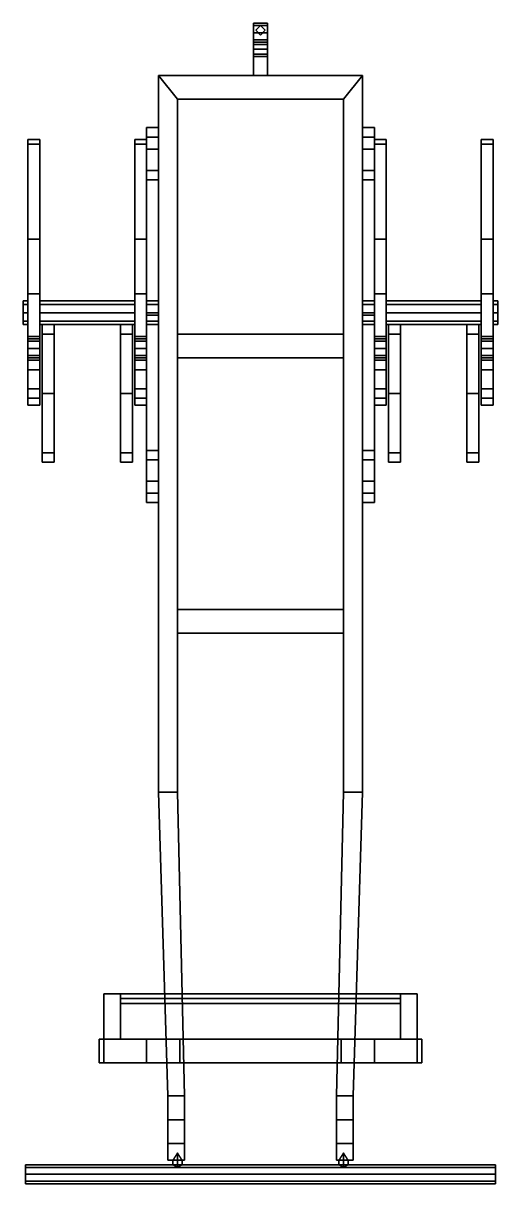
# Model space of a CAD drawing. Extents: x -1 to 1, y -2.39 to 2.5.
import ezdxf

# ---------------------------------------------------------------- set-up
doc = ezdxf.new("R2010")
doc.units = 0
doc.layers.add('FRAME_C4P', color=5, linetype='CONTINUOUS')

msp = doc.modelspace()

# ---------------------------------------------------------------- linework, layer by layer
at = {"layer": 'FRAME_C4P'}
for points in [[(-0.03, 2.49, 0.56), (-0.03, 2.41, 0.56), (-0.03, 2.42, 0.61), (-0.03, 2.5, 0.61)], [(0.03, 2.5, 0.61), (0.03, 2.49, 0.56), (-0.03, 2.49, 0.56), (-0.03, 2.5, 0.61)], [(-0.03, 2.5, 0.61), (-0.03, 2.42, 0.61), (0.03, 2.42, 0.61), (0.03, 2.5, 0.61)], [(0.03, 2.42, 0.61), (0.03, 2.41, 0.56), (0.03, 2.49, 0.56), (0.03, 2.5, 0.61)], [(0.03, 2.49, 0.68), (0.03, 2.42, 0.68), (-0.03, 2.42, 0.68), (-0.03, 2.49, 0.68)], [(-0.03, 2.42, 0.68), (-0.03, 2.43, 0.72), (-0.03, 2.46, 0.72), (-0.03, 2.49, 0.68)], [(-0.03, 2.49, 0.68), (-0.03, 2.46, 0.72), (0.03, 2.46, 0.72), (0.03, 2.49, 0.68)], [(0.03, 2.49, 0.56), (0.03, 2.41, 0.56), (-0.03, 2.41, 0.56), (-0.03, 2.49, 0.56)], [(-0.03, 2.46, 0.72), (-0.03, 2.43, 0.72), (0.03, 2.43, 0.72), (0.03, 2.46, 0.72)], [(0, 2.49, 0.61), (-0.02, 2.47, 0.61), (-0.02, 2.47, 0.68), (0, 2.49, 0.68)], [(-0.02, 2.47, 0.61), (0, 2.45, 0.61), (0, 2.45, 0.68), (-0.02, 2.47, 0.68)], [(0.02, 2.47, 0.61), (0, 2.49, 0.61), (0, 2.49, 0.68), (0.02, 2.47, 0.68)], [(0, 2.45, 0.61), (0.02, 2.47, 0.61), (0.02, 2.47, 0.68), (0, 2.45, 0.68)], [(0.03, 2.46, 0.72), (0.03, 2.43, 0.72), (0.03, 2.42, 0.68), (0.03, 2.49, 0.68)], [(-0.03, 2.43, 0.72), (-0.03, 2.39, 0.71), (0.03, 2.39, 0.71), (0.03, 2.43, 0.72)], [(-0.03, 2.42, 0.68), (-0.03, 2.39, 0.71), (-0.03, 2.43, 0.72), (-0.03, 2.42, 0.68)], [(0.03, 2.42, 0.68), (0.03, 2.42, 0.61), (-0.03, 2.42, 0.61), (-0.03, 2.42, 0.68)], [(-0.03, 2.42, 0.61), (-0.03, 2.36, 0.66), (-0.03, 2.39, 0.71), (-0.03, 2.42, 0.68)], [(-0.03, 2.41, 0.56), (-0.03, 2.37, 0.58), (-0.03, 2.36, 0.66), (-0.03, 2.42, 0.61)], [(0.03, 2.41, 0.56), (0.03, 2.37, 0.58), (-0.03, 2.37, 0.58), (-0.03, 2.41, 0.56)], [(0.03, 2.43, 0.72), (0.03, 2.39, 0.71), (0.03, 2.42, 0.68)], [(0.03, 2.39, 0.71), (0.03, 2.36, 0.66), (0.03, 2.42, 0.61), (0.03, 2.42, 0.68)], [(0.03, 2.36, 0.66), (0.03, 2.37, 0.58), (0.03, 2.41, 0.56), (0.03, 2.42, 0.61)], [(-0.03, 2.39, 0.71), (-0.03, 2.36, 0.66), (0.03, 2.36, 0.66), (0.03, 2.39, 0.71)], [(0.03, 2.37, 0.58), (0.03, 2.28, 0.58), (-0.03, 2.28, 0.58), (-0.03, 2.37, 0.58)], [(-0.03, 2.37, 0.58), (-0.03, 2.28, 0.58), (-0.03, 2.28, 0.66), (-0.03, 2.36, 0.66)], [(-0.03, 2.36, 0.66), (-0.03, 2.28, 0.66), (0.03, 2.28, 0.66), (0.03, 2.36, 0.66)], [(0.03, 2.28, 0.66), (0.03, 2.28, 0.58), (0.03, 2.37, 0.58), (0.03, 2.36, 0.66)], [(-0.43, 2.28, 0.69), (-0.35, 2.18, 0.69), (0.35, 2.18, 0.69), (0.43, 2.28, 0.69)], [(0.43, 2.28, 0.55), (0.35, 2.18, 0.55), (-0.35, 2.18, 0.55), (-0.43, 2.28, 0.55)], [(0.43, 2.28, 0.69), (0.43, 2.28, 0.55), (-0.43, 2.28, 0.55), (-0.43, 2.28, 0.69)], [(-0.43, 2.28, 0.69), (-0.43, 2.28, 0.55), (-0.43, -0.74, 0.55), (-0.43, -0.74, 0.69)], [(-0.43, -0.74, 0.69), (-0.35, -0.74, 0.69), (-0.35, 2.18, 0.69), (-0.43, 2.28, 0.69)], [(-0.43, 2.28, 0.55), (-0.35, 2.18, 0.55), (-0.35, -0.74, 0.55), (-0.43, -0.74, 0.55)], [(0.35, 2.18, 0.55), (0.43, 2.28, 0.55), (0.43, -0.74, 0.55), (0.35, -0.74, 0.55)], [(0.35, -0.74, 0.69), (0.43, -0.74, 0.69), (0.43, 2.28, 0.69), (0.35, 2.18, 0.69)], [(0.43, -0.74, 0.69), (0.43, -0.74, 0.55), (0.43, 2.28, 0.55), (0.43, 2.28, 0.69)], [(-0.35, 2.18, 0.69), (-0.35, 2.18, 0.55), (0.35, 2.18, 0.55), (0.35, 2.18, 0.69)], [(-0.35, -0.74, 0.69), (-0.35, -0.74, 0.55), (-0.35, 2.18, 0.55), (-0.35, 2.18, 0.69)], [(0.35, 2.18, 0.69), (0.35, 2.18, 0.55), (0.35, -0.74, 0.55), (0.35, -0.74, 0.69)], [(-0.43, 2.02, 0.64), (-0.43, 2.06, 0.57), (-0.48, 2.06, 0.57), (-0.48, 2.02, 0.64)], [(-0.43, 2.06, 0.57), (-0.43, 2.06, 0.52), (-0.48, 2.06, 0.52), (-0.48, 2.06, 0.57)], [(-0.43, 2.06, 0.52), (-0.43, 1.97, 0.49), (-0.48, 1.97, 0.49), (-0.48, 2.06, 0.52)], [(-0.48, 2.02, 0.64), (-0.48, 2.06, 0.57), (-0.48, 1.84, 0.57), (-0.48, 1.88, 0.64)], [(-0.48, 2.06, 0.57), (-0.48, 2.06, 0.52), (-0.48, 1.84, 0.52), (-0.48, 1.84, 0.57)], [(-0.48, 2.06, 0.52), (-0.48, 2.06, 0.52), (-0.48, 1.97, 0.49), (-0.48, 1.84, 0.52)], [(-0.43, 1.84, 0.55), (-0.43, 1.84, 0.52), (-0.43, 2.06, 0.52), (-0.43, 2.06, 0.55)], [(-0.43, 1.84, 0.52), (-0.43, 1.97, 0.49), (-0.43, 2.06, 0.52)], [(0.48, 2.02, 0.64), (0.48, 2.06, 0.57), (0.43, 2.06, 0.57), (0.43, 2.02, 0.64)], [(0.48, 2.06, 0.57), (0.48, 2.06, 0.52), (0.43, 2.06, 0.52), (0.43, 2.06, 0.57)], [(0.43, 2.06, 0.55), (0.43, 2.06, 0.52), (0.43, 1.84, 0.52), (0.43, 1.84, 0.55)], [(0.48, 2.06, 0.52), (0.48, 1.97, 0.49), (0.43, 1.97, 0.49), (0.43, 2.06, 0.52)], [(0.43, 2.06, 0.52), (0.43, 1.97, 0.49), (0.43, 1.84, 0.52)], [(0.48, 1.88, 0.64), (0.48, 1.84, 0.57), (0.48, 2.06, 0.57), (0.48, 2.02, 0.64)], [(0.48, 1.84, 0.57), (0.48, 1.84, 0.52), (0.48, 2.06, 0.52), (0.48, 2.06, 0.57)], [(0.48, 1.84, 0.52), (0.48, 1.84, 0.52), (0.48, 1.97, 0.49), (0.48, 2.06, 0.52)], [(-0.98, 2.01, 0.33), (-0.98, 2.01, 0.25), (-0.98, 1.99, 0.22), (-0.98, 1.99, 0.36)], [(-0.98, 2.01, 0.33), (-0.98, 1.99, 0.36), (-0.93, 1.99, 0.36), (-0.93, 2.01, 0.33)], [(-0.98, 2.01, 0.25), (-0.98, 2.01, 0.33), (-0.93, 2.01, 0.33), (-0.93, 2.01, 0.25)], [(-0.98, 1.99, 0.22), (-0.98, 2.01, 0.25), (-0.93, 2.01, 0.25), (-0.93, 1.99, 0.22)], [(-0.93, 1.99, 0.36), (-0.93, 1.99, 0.22), (-0.93, 2.01, 0.25), (-0.93, 2.01, 0.33)], [(-0.53, 1.99, 0.22), (-0.53, 2.01, 0.25), (-0.48, 2.01, 0.25), (-0.48, 1.99, 0.22)], [(-0.53, 2.01, 0.25), (-0.53, 2.01, 0.33), (-0.48, 2.01, 0.33), (-0.48, 2.01, 0.25)], [(-0.53, 2.01, 0.33), (-0.53, 1.99, 0.36), (-0.48, 1.99, 0.36), (-0.48, 2.01, 0.33)], [(-0.53, 2.01, 0.33), (-0.53, 2.01, 0.25), (-0.53, 1.99, 0.22), (-0.53, 1.99, 0.36)], [(-0.43, 1.88, 0.64), (-0.43, 2.02, 0.64), (-0.48, 2.02, 0.64), (-0.48, 1.88, 0.64)], [(-0.48, 1.99, 0.36), (-0.48, 1.99, 0.22), (-0.48, 2.01, 0.25), (-0.48, 2.01, 0.33)], [(0.48, 1.88, 0.64), (0.48, 2.02, 0.64), (0.43, 2.02, 0.64), (0.43, 1.88, 0.64)], [(0.48, 1.99, 0.22), (0.48, 2.01, 0.25), (0.53, 2.01, 0.25), (0.53, 1.99, 0.22)], [(0.48, 2.01, 0.25), (0.48, 2.01, 0.33), (0.53, 2.01, 0.33), (0.53, 2.01, 0.25)], [(0.48, 2.01, 0.33), (0.48, 1.99, 0.36), (0.53, 1.99, 0.36), (0.53, 2.01, 0.33)], [(0.48, 2.01, 0.33), (0.48, 2.01, 0.25), (0.48, 1.99, 0.22), (0.48, 1.99, 0.36)], [(0.53, 1.99, 0.36), (0.53, 1.99, 0.22), (0.53, 2.01, 0.25), (0.53, 2.01, 0.33)], [(0.93, 1.99, 0.22), (0.93, 2.01, 0.25), (0.98, 2.01, 0.25), (0.98, 1.99, 0.22)], [(0.93, 2.01, 0.25), (0.93, 2.01, 0.33), (0.98, 2.01, 0.33), (0.98, 2.01, 0.25)], [(0.93, 2.01, 0.33), (0.93, 1.99, 0.36), (0.98, 1.99, 0.36), (0.98, 2.01, 0.33)], [(0.93, 2.01, 0.33), (0.93, 2.01, 0.25), (0.93, 1.99, 0.22), (0.93, 1.99, 0.36)], [(0.98, 1.99, 0.36), (0.98, 1.99, 0.22), (0.98, 2.01, 0.25), (0.98, 2.01, 0.33)], [(-0.98, 1.99, 0.36), (-0.98, 1.99, 0.22), (-0.98, 1.59, 0.22), (-0.98, 1.59, 0.36)], [(-0.98, 1.99, 0.36), (-0.98, 1.59, 0.36), (-0.93, 1.59, 0.36), (-0.93, 1.99, 0.36)], [(-0.98, 1.59, 0.22), (-0.98, 1.99, 0.22), (-0.93, 1.99, 0.22), (-0.93, 1.59, 0.22)], [(-0.93, 1.59, 0.36), (-0.93, 1.59, 0.22), (-0.93, 1.99, 0.22), (-0.93, 1.99, 0.36)], [(-0.53, 1.59, 0.22), (-0.53, 1.99, 0.22), (-0.48, 1.99, 0.22), (-0.48, 1.59, 0.22)], [(-0.53, 1.99, 0.36), (-0.53, 1.59, 0.36), (-0.48, 1.59, 0.36), (-0.48, 1.99, 0.36)], [(-0.53, 1.99, 0.36), (-0.53, 1.99, 0.22), (-0.53, 1.59, 0.22), (-0.53, 1.59, 0.36)], [(-0.48, 1.59, 0.36), (-0.48, 1.59, 0.22), (-0.48, 1.99, 0.22), (-0.48, 1.99, 0.36)], [(-0.43, 1.97, 0.49), (-0.43, 1.27, 0.4), (-0.48, 1.27, 0.4), (-0.48, 1.97, 0.49)], [(-0.48, 1.97, 0.49), (-0.48, 1.27, 0.4), (-0.48, 1.27, 0.49), (-0.48, 1.84, 0.52)], [(-0.43, 1.84, 0.52), (-0.43, 1.27, 0.49), (-0.43, 1.27, 0.4), (-0.43, 1.97, 0.49)], [(0.48, 1.97, 0.49), (0.48, 1.27, 0.4), (0.43, 1.27, 0.4), (0.43, 1.97, 0.49)], [(0.43, 1.97, 0.49), (0.43, 1.27, 0.4), (0.43, 1.27, 0.49), (0.43, 1.84, 0.52)], [(0.48, 1.59, 0.22), (0.48, 1.99, 0.22), (0.53, 1.99, 0.22), (0.53, 1.59, 0.22)], [(0.48, 1.99, 0.36), (0.48, 1.59, 0.36), (0.53, 1.59, 0.36), (0.53, 1.99, 0.36)], [(0.48, 1.99, 0.36), (0.48, 1.99, 0.22), (0.48, 1.59, 0.22), (0.48, 1.59, 0.36)], [(0.48, 1.84, 0.52), (0.48, 1.27, 0.49), (0.48, 1.27, 0.4), (0.48, 1.97, 0.49)], [(0.53, 1.59, 0.36), (0.53, 1.59, 0.22), (0.53, 1.99, 0.22), (0.53, 1.99, 0.36)], [(0.93, 1.59, 0.22), (0.93, 1.99, 0.22), (0.98, 1.99, 0.22), (0.98, 1.59, 0.22)], [(0.93, 1.99, 0.36), (0.93, 1.59, 0.36), (0.98, 1.59, 0.36), (0.98, 1.99, 0.36)], [(0.93, 1.99, 0.36), (0.93, 1.99, 0.22), (0.93, 1.59, 0.22), (0.93, 1.59, 0.36)], [(0.98, 1.59, 0.36), (0.98, 1.59, 0.22), (0.98, 1.99, 0.22), (0.98, 1.99, 0.36)], [(-0.43, 1.84, 0.57), (-0.43, 1.88, 0.64), (-0.48, 1.88, 0.64), (-0.48, 1.84, 0.57)], [(0.48, 1.84, 0.57), (0.48, 1.88, 0.64), (0.43, 1.88, 0.64), (0.43, 1.84, 0.57)], [(-0.43, 1.27, 0.49), (-0.43, 1.84, 0.52), (-0.48, 1.84, 0.52), (-0.48, 1.27, 0.49)], [(-0.43, 1.84, 0.52), (-0.43, 1.84, 0.57), (-0.48, 1.84, 0.57), (-0.48, 1.84, 0.52)], [(0.48, 1.27, 0.49), (0.48, 1.84, 0.52), (0.43, 1.84, 0.52), (0.43, 1.27, 0.49)], [(0.48, 1.84, 0.52), (0.48, 1.84, 0.57), (0.43, 1.84, 0.57), (0.43, 1.84, 0.52)], [(-0.98, 1.59, 0.36), (-0.98, 1.59, 0.22), (-0.98, 1.17, 0.34), (-0.98, 1.36, 0.48)], [(-0.98, 1.59, 0.36), (-0.98, 1.36, 0.48), (-0.93, 1.36, 0.48), (-0.93, 1.59, 0.36)], [(-0.98, 1.17, 0.34), (-0.98, 1.59, 0.22), (-0.93, 1.59, 0.22), (-0.93, 1.17, 0.34)], [(-0.93, 1.36, 0.48), (-0.93, 1.17, 0.34), (-0.93, 1.59, 0.22), (-0.93, 1.59, 0.36)], [(-0.53, 1.59, 0.36), (-0.53, 1.36, 0.48), (-0.48, 1.36, 0.48), (-0.48, 1.59, 0.36)], [(-0.53, 1.59, 0.36), (-0.53, 1.59, 0.22), (-0.53, 1.17, 0.34), (-0.53, 1.36, 0.48)], [(-0.53, 1.17, 0.34), (-0.53, 1.59, 0.22), (-0.48, 1.59, 0.22), (-0.48, 1.17, 0.34)], [(-0.48, 1.36, 0.48), (-0.48, 1.17, 0.34), (-0.48, 1.59, 0.22), (-0.48, 1.59, 0.36)], [(0.48, 1.59, 0.36), (0.48, 1.36, 0.48), (0.53, 1.36, 0.48), (0.53, 1.59, 0.36)], [(0.48, 1.59, 0.36), (0.48, 1.59, 0.22), (0.48, 1.17, 0.34), (0.48, 1.36, 0.48)], [(0.48, 1.17, 0.34), (0.48, 1.59, 0.22), (0.53, 1.59, 0.22), (0.53, 1.17, 0.34)], [(0.53, 1.36, 0.48), (0.53, 1.17, 0.34), (0.53, 1.59, 0.22), (0.53, 1.59, 0.36)], [(0.93, 1.59, 0.36), (0.93, 1.36, 0.48), (0.98, 1.36, 0.48), (0.98, 1.59, 0.36)], [(0.93, 1.59, 0.36), (0.93, 1.59, 0.22), (0.93, 1.17, 0.34), (0.93, 1.36, 0.48)], [(0.93, 1.17, 0.34), (0.93, 1.59, 0.22), (0.98, 1.59, 0.22), (0.98, 1.17, 0.34)], [(0.98, 1.36, 0.48), (0.98, 1.17, 0.34), (0.98, 1.59, 0.22), (0.98, 1.59, 0.36)], [(-0.98, 1.3154, 0.4254), (-0.98, 1.33, 0.39), (-1, 1.33, 0.39), (-1, 1.3154, 0.4254)], [(-0.98, 1.33, 0.39), (-0.98, 1.3154, 0.3546), (-1, 1.3154, 0.3546), (-1, 1.33, 0.39)], [(-1, 1.3154, 0.3546), (-1, 1.28, 0.44), (-1, 1.3154, 0.4254), (-1, 1.33, 0.39)], [(-0.98, 1.36, 0.48), (-0.98, 1.17, 0.34), (-0.98, 1.13, 0.34), (-0.98, 1.04, 0.48)], [(-0.98, 1.36, 0.48), (-0.98, 1.18, 0.48), (-0.93, 1.18, 0.48), (-0.93, 1.36, 0.48)], [(-0.93, 1.04, 0.48), (-0.93, 1.13, 0.34), (-0.93, 1.17, 0.34), (-0.93, 1.36, 0.48)], [(-0.53, 1.3154, 0.4254), (-0.53, 1.33, 0.39), (-0.93, 1.33, 0.39), (-0.93, 1.3154, 0.4254)], [(-0.53, 1.33, 0.39), (-0.53, 1.3154, 0.3546), (-0.93, 1.3154, 0.3546), (-0.93, 1.33, 0.39)], [(-0.53, 1.36, 0.48), (-0.53, 1.17, 0.34), (-0.53, 1.13, 0.34), (-0.53, 1.04, 0.48)], [(-0.53, 1.36, 0.48), (-0.53, 1.18, 0.48), (-0.48, 1.18, 0.48), (-0.48, 1.36, 0.48)], [(-0.48, 1.04, 0.48), (-0.48, 1.13, 0.34), (-0.48, 1.17, 0.34), (-0.48, 1.36, 0.48)], [(-0.43, 1.3154, 0.4254), (-0.43, 1.33, 0.39), (-0.48, 1.33, 0.39), (-0.48, 1.3154, 0.4254)], [(-0.43, 1.33, 0.39), (-0.43, 1.3154, 0.3546), (-0.48, 1.3154, 0.3546), (-0.48, 1.33, 0.39)], [(0.48, 1.3154, 0.4254), (0.48, 1.33, 0.39), (0.43, 1.33, 0.39), (0.43, 1.3154, 0.4254)], [(0.48, 1.33, 0.39), (0.48, 1.3154, 0.3546), (0.43, 1.3154, 0.3546), (0.43, 1.33, 0.39)], [(0.48, 1.36, 0.48), (0.48, 1.17, 0.34), (0.48, 1.13, 0.34), (0.48, 1.04, 0.48)], [(0.48, 1.36, 0.48), (0.48, 1.18, 0.48), (0.53, 1.18, 0.48), (0.53, 1.36, 0.48)], [(0.53, 1.04, 0.48), (0.53, 1.13, 0.34), (0.53, 1.17, 0.34), (0.53, 1.36, 0.48)], [(0.93, 1.3154, 0.4254), (0.93, 1.33, 0.39), (0.53, 1.33, 0.39), (0.53, 1.3154, 0.4254)], [(0.93, 1.33, 0.39), (0.93, 1.3154, 0.3546), (0.53, 1.3154, 0.3546), (0.53, 1.33, 0.39)], [(0.93, 1.36, 0.48), (0.93, 1.17, 0.34), (0.93, 1.13, 0.34), (0.93, 1.04, 0.48)], [(0.93, 1.36, 0.48), (0.93, 1.18, 0.48), (0.98, 1.18, 0.48), (0.98, 1.36, 0.48)], [(0.98, 1.04, 0.48), (0.98, 1.13, 0.34), (0.98, 1.17, 0.34), (0.98, 1.36, 0.48)], [(1, 1.3154, 0.4254), (1, 1.33, 0.39), (0.98, 1.33, 0.39), (0.98, 1.3154, 0.4254)], [(1, 1.33, 0.39), (1, 1.3154, 0.3546), (0.98, 1.3154, 0.3546), (0.98, 1.33, 0.39)], [(1, 1.3154, 0.3546), (1, 1.33, 0.39), (1, 1.3154, 0.4254), (1, 1.28, 0.34)], [(-0.98, 1.28, 0.44), (-0.98, 1.3154, 0.4254), (-1, 1.3154, 0.4254), (-1, 1.28, 0.44)], [(-0.98, 1.3154, 0.3546), (-0.98, 1.28, 0.34), (-1, 1.28, 0.34), (-1, 1.3154, 0.3546)], [(-1, 1.28, 0.34), (-1, 1.2446, 0.4254), (-1, 1.28, 0.44), (-1, 1.3154, 0.3546)], [(-0.98, 1.2446, 0.4254), (-0.98, 1.28, 0.44), (-1, 1.28, 0.44), (-1, 1.2446, 0.4254)], [(-0.98, 1.28, 0.34), (-0.98, 1.2446, 0.3546), (-1, 1.2446, 0.3546), (-1, 1.28, 0.34)], [(-1, 1.2446, 0.3546), (-1, 1.23, 0.39), (-1, 1.2446, 0.4254), (-1, 1.28, 0.34)], [(-0.53, 1.3154, 0.3546), (-0.53, 1.28, 0.34), (-0.93, 1.28, 0.34), (-0.93, 1.3154, 0.3546)], [(-0.53, 1.28, 0.44), (-0.53, 1.3154, 0.4254), (-0.93, 1.3154, 0.4254), (-0.93, 1.28, 0.44)], [(-0.53, 1.28, 0.34), (-0.53, 1.2446, 0.3546), (-0.93, 1.2446, 0.3546), (-0.93, 1.28, 0.34)], [(-0.53, 1.2446, 0.4254), (-0.53, 1.28, 0.44), (-0.93, 1.28, 0.44), (-0.93, 1.2446, 0.4254)], [(-0.43, 1.3154, 0.3546), (-0.43, 1.28, 0.34), (-0.48, 1.28, 0.34), (-0.48, 1.3154, 0.3546)], [(-0.43, 1.28, 0.44), (-0.43, 1.3154, 0.4254), (-0.48, 1.3154, 0.4254), (-0.48, 1.28, 0.44)], [(-0.43, 1.28, 0.34), (-0.43, 1.2446, 0.3546), (-0.48, 1.2446, 0.3546), (-0.48, 1.28, 0.34)], [(-0.43, 1.2446, 0.4254), (-0.43, 1.28, 0.44), (-0.48, 1.28, 0.44), (-0.48, 1.2446, 0.4254)], [(0.48, 1.3154, 0.3546), (0.48, 1.28, 0.34), (0.43, 1.28, 0.34), (0.43, 1.3154, 0.3546)], [(0.48, 1.28, 0.44), (0.48, 1.3154, 0.4254), (0.43, 1.3154, 0.4254), (0.43, 1.28, 0.44)], [(0.48, 1.28, 0.34), (0.48, 1.2446, 0.3546), (0.43, 1.2446, 0.3546), (0.43, 1.28, 0.34)], [(0.48, 1.2446, 0.4254), (0.48, 1.28, 0.44), (0.43, 1.28, 0.44), (0.43, 1.2446, 0.4254)], [(0.93, 1.3154, 0.3546), (0.93, 1.28, 0.34), (0.53, 1.28, 0.34), (0.53, 1.3154, 0.3546)], [(0.93, 1.28, 0.44), (0.93, 1.3154, 0.4254), (0.53, 1.3154, 0.4254), (0.53, 1.28, 0.44)], [(0.93, 1.28, 0.34), (0.93, 1.2446, 0.3546), (0.53, 1.2446, 0.3546), (0.53, 1.28, 0.34)], [(0.93, 1.2446, 0.4254), (0.93, 1.28, 0.44), (0.53, 1.28, 0.44), (0.53, 1.2446, 0.4254)], [(1, 1.3154, 0.3546), (1, 1.28, 0.34), (0.98, 1.28, 0.34), (0.98, 1.3154, 0.3546)], [(1, 1.28, 0.44), (1, 1.3154, 0.4254), (0.98, 1.3154, 0.4254), (0.98, 1.28, 0.44)], [(1, 1.28, 0.34), (1, 1.2446, 0.3546), (0.98, 1.2446, 0.3546), (0.98, 1.28, 0.34)], [(1, 1.2446, 0.4254), (1, 1.28, 0.44), (0.98, 1.28, 0.44), (0.98, 1.2446, 0.4254)], [(1, 1.28, 0.34), (1, 1.3154, 0.4254), (1, 1.28, 0.44), (1, 1.2446, 0.3546)], [(1, 1.2446, 0.3546), (1, 1.28, 0.44), (1, 1.2446, 0.4254), (1, 1.23, 0.39)], [(-0.98, 1.23, 0.39), (-0.98, 1.2446, 0.4254), (-1, 1.2446, 0.4254), (-1, 1.23, 0.39)], [(-0.98, 1.2446, 0.3546), (-0.98, 1.23, 0.39), (-1, 1.23, 0.39), (-1, 1.2446, 0.3546)], [(-0.53, 1.23, 0.39), (-0.53, 1.2446, 0.4254), (-0.93, 1.2446, 0.4254), (-0.93, 1.23, 0.39)], [(-0.53, 1.2446, 0.3546), (-0.53, 1.23, 0.39), (-0.93, 1.23, 0.39), (-0.93, 1.2446, 0.3546)], [(-0.92, 1.19, 0.16), (-0.92, 1.19, 0.28), (-0.92, 1.23, 0.24), (-0.92, 1.23, 0.19)], [(-0.87, 1.23, 0.19), (-0.87, 1.19, 0.16), (-0.92, 1.19, 0.16), (-0.92, 1.23, 0.19)], [(-0.87, 1.19, 0.28), (-0.87, 1.23, 0.24), (-0.92, 1.23, 0.24), (-0.92, 1.19, 0.28)], [(-0.87, 1.23, 0.24), (-0.87, 1.23, 0.19), (-0.92, 1.23, 0.19), (-0.92, 1.23, 0.24)], [(-0.87, 1.19, 0.28), (-0.87, 1.19, 0.16), (-0.87, 1.23, 0.19), (-0.87, 1.23, 0.24)], [(-0.54, 1.23, 0.24), (-0.54, 1.23, 0.19), (-0.59, 1.23, 0.19), (-0.59, 1.23, 0.24)], [(-0.54, 1.19, 0.28), (-0.54, 1.23, 0.24), (-0.59, 1.23, 0.24), (-0.59, 1.19, 0.28)], [(-0.54, 1.23, 0.19), (-0.54, 1.19, 0.16), (-0.59, 1.19, 0.16), (-0.59, 1.23, 0.19)], [(-0.59, 1.19, 0.16), (-0.59, 1.19, 0.28), (-0.59, 1.23, 0.24), (-0.59, 1.23, 0.19)], [(-0.54, 1.19, 0.28), (-0.54, 1.19, 0.16), (-0.54, 1.23, 0.19), (-0.54, 1.23, 0.24)], [(-0.48, 0.7, 0.52), (-0.48, 1.27, 0.49), (-0.48, 1.27, 0.4), (-0.48, 0.57, 0.49)], [(-0.48, 0.57, 0.49), (-0.48, 1.27, 0.4), (-0.43, 1.27, 0.4), (-0.43, 0.57, 0.49)], [(-0.48, 1.27, 0.49), (-0.48, 0.7, 0.52), (-0.43, 0.7, 0.52), (-0.43, 1.27, 0.49)], [(-0.43, 1.23, 0.39), (-0.43, 1.2446, 0.4254), (-0.48, 1.2446, 0.4254), (-0.48, 1.23, 0.39)], [(-0.43, 1.2446, 0.3546), (-0.43, 1.23, 0.39), (-0.48, 1.23, 0.39), (-0.48, 1.2446, 0.3546)], [(-0.43, 0.57, 0.49), (-0.43, 1.27, 0.4), (-0.43, 1.27, 0.49), (-0.43, 0.7, 0.52)], [(0.43, 0.7, 0.52), (0.43, 1.27, 0.49), (0.43, 1.27, 0.4), (0.43, 0.57, 0.49)], [(0.43, 0.57, 0.49), (0.43, 1.27, 0.4), (0.48, 1.27, 0.4), (0.48, 0.57, 0.49)], [(0.43, 1.27, 0.49), (0.43, 0.7, 0.52), (0.48, 0.7, 0.52), (0.48, 1.27, 0.49)], [(0.48, 1.23, 0.39), (0.48, 1.2446, 0.4254), (0.43, 1.2446, 0.4254), (0.43, 1.23, 0.39)], [(0.48, 1.2446, 0.3546), (0.48, 1.23, 0.39), (0.43, 1.23, 0.39), (0.43, 1.2446, 0.3546)], [(0.48, 0.57, 0.49), (0.48, 1.27, 0.4), (0.48, 1.27, 0.49), (0.48, 0.7, 0.52)], [(0.93, 1.23, 0.39), (0.93, 1.2446, 0.4254), (0.53, 1.2446, 0.4254), (0.53, 1.23, 0.39)], [(0.93, 1.2446, 0.3546), (0.93, 1.23, 0.39), (0.53, 1.23, 0.39), (0.53, 1.2446, 0.3546)], [(0.59, 1.23, 0.24), (0.59, 1.23, 0.19), (0.54, 1.23, 0.19), (0.54, 1.23, 0.24)], [(0.59, 1.19, 0.28), (0.59, 1.23, 0.24), (0.54, 1.23, 0.24), (0.54, 1.19, 0.28)], [(0.59, 1.23, 0.19), (0.59, 1.19, 0.16), (0.54, 1.19, 0.16), (0.54, 1.23, 0.19)], [(0.54, 1.19, 0.16), (0.54, 1.19, 0.28), (0.54, 1.23, 0.24), (0.54, 1.23, 0.19)], [(0.59, 1.19, 0.28), (0.59, 1.19, 0.16), (0.59, 1.23, 0.19), (0.59, 1.23, 0.24)], [(0.87, 1.19, 0.16), (0.87, 1.19, 0.28), (0.87, 1.23, 0.24), (0.87, 1.23, 0.19)], [(0.92, 1.23, 0.19), (0.92, 1.19, 0.16), (0.87, 1.19, 0.16), (0.87, 1.23, 0.19)], [(0.92, 1.19, 0.28), (0.92, 1.23, 0.24), (0.87, 1.23, 0.24), (0.87, 1.19, 0.28)], [(0.92, 1.23, 0.24), (0.92, 1.23, 0.19), (0.87, 1.23, 0.19), (0.87, 1.23, 0.24)], [(0.92, 1.19, 0.28), (0.92, 1.19, 0.16), (0.92, 1.23, 0.19), (0.92, 1.23, 0.24)], [(1, 1.23, 0.39), (1, 1.2446, 0.4254), (0.98, 1.2446, 0.4254), (0.98, 1.23, 0.39)], [(1, 1.2446, 0.3546), (1, 1.23, 0.39), (0.98, 1.23, 0.39), (0.98, 1.2446, 0.3546)], [(-0.98, 1.17, 0.62), (-0.98, 1.18, 0.48), (-0.98, 1.08, 0.48), (-0.98, 1.09, 0.62)], [(-0.98, 1.18, 0.48), (-0.98, 1.17, 0.62), (-0.93, 1.17, 0.62), (-0.93, 1.18, 0.48)], [(-0.93, 1.09, 0.62), (-0.93, 1.08, 0.48), (-0.93, 1.18, 0.48), (-0.93, 1.17, 0.62)], [(-0.92, 1.19, 0.16), (-0.92, 0.94, 0.32), (-0.92, 1.19, 0.28), (-0.92, 1.19, 0.16)], [(-0.92, 0.69, 0.16), (-0.92, 0.94, 0.32), (-0.92, 1.19, 0.16), (-0.92, 0.69, 0.16)], [(-0.92, 0.69, 0.16), (-0.92, 1.19, 0.16), (-0.87, 1.19, 0.16), (-0.87, 0.69, 0.16)], [(-0.87, 0.94, 0.32), (-0.87, 1.19, 0.28), (-0.92, 1.19, 0.28), (-0.92, 0.94, 0.32)], [(-0.87, 1.19, 0.16), (-0.87, 0.94, 0.32), (-0.87, 0.69, 0.16), (-0.87, 1.19, 0.16)], [(-0.87, 1.19, 0.16), (-0.87, 1.19, 0.28), (-0.87, 0.94, 0.32), (-0.87, 1.19, 0.16)], [(-0.59, 0.69, 0.16), (-0.59, 1.19, 0.16), (-0.54, 1.19, 0.16), (-0.54, 0.69, 0.16)], [(-0.54, 0.94, 0.32), (-0.54, 1.19, 0.28), (-0.59, 1.19, 0.28), (-0.59, 0.94, 0.32)], [(-0.59, 0.69, 0.16), (-0.59, 0.94, 0.32), (-0.59, 1.19, 0.16), (-0.59, 0.69, 0.16)], [(-0.59, 1.19, 0.16), (-0.59, 0.94, 0.32), (-0.59, 1.19, 0.28), (-0.59, 1.19, 0.16)], [(-0.54, 1.19, 0.16), (-0.54, 0.94, 0.32), (-0.54, 0.69, 0.16), (-0.54, 1.19, 0.16)], [(-0.54, 1.19, 0.16), (-0.54, 1.19, 0.28), (-0.54, 0.94, 0.32), (-0.54, 1.19, 0.16)], [(-0.53, 1.18, 0.48), (-0.53, 1.17, 0.62), (-0.48, 1.17, 0.62), (-0.48, 1.18, 0.48)], [(-0.53, 1.17, 0.62), (-0.53, 1.18, 0.48), (-0.53, 1.08, 0.48), (-0.53, 1.09, 0.62)], [(-0.48, 1.09, 0.62), (-0.48, 1.08, 0.48), (-0.48, 1.18, 0.48), (-0.48, 1.17, 0.62)], [(-0.35, 1.19, 0.69), (-0.35, 1.09, 0.69), (0.35, 1.09, 0.69), (0.35, 1.19, 0.69)], [(0.35, 1.19, 0.65), (0.35, 1.09, 0.65), (-0.35, 1.09, 0.65), (-0.35, 1.19, 0.65)], [(0.35, 1.19, 0.69), (0.35, 1.19, 0.65), (-0.35, 1.19, 0.65), (-0.35, 1.19, 0.69)], [(0.48, 1.18, 0.48), (0.48, 1.17, 0.62), (0.53, 1.17, 0.62), (0.53, 1.18, 0.48)], [(0.48, 1.17, 0.62), (0.48, 1.18, 0.48), (0.48, 1.08, 0.48), (0.48, 1.09, 0.62)], [(0.53, 1.09, 0.62), (0.53, 1.08, 0.48), (0.53, 1.18, 0.48), (0.53, 1.17, 0.62)], [(0.54, 0.69, 0.16), (0.54, 1.19, 0.16), (0.59, 1.19, 0.16), (0.59, 0.69, 0.16)], [(0.59, 0.94, 0.32), (0.59, 1.19, 0.28), (0.54, 1.19, 0.28), (0.54, 0.94, 0.32)], [(0.54, 0.69, 0.16), (0.54, 0.94, 0.32), (0.54, 1.19, 0.16), (0.54, 0.69, 0.16)], [(0.54, 1.19, 0.16), (0.54, 0.94, 0.32), (0.54, 1.19, 0.28), (0.54, 1.19, 0.16)], [(0.59, 1.19, 0.16), (0.59, 0.94, 0.32), (0.59, 0.69, 0.16), (0.59, 1.19, 0.16)], [(0.59, 1.19, 0.16), (0.59, 1.19, 0.28), (0.59, 0.94, 0.32), (0.59, 1.19, 0.16)], [(0.87, 1.19, 0.16), (0.87, 0.94, 0.32), (0.87, 1.19, 0.28), (0.87, 1.19, 0.16)], [(0.87, 0.69, 0.16), (0.87, 0.94, 0.32), (0.87, 1.19, 0.16), (0.87, 0.69, 0.16)], [(0.92, 0.94, 0.32), (0.92, 1.19, 0.28), (0.87, 1.19, 0.28), (0.87, 0.94, 0.32)], [(0.87, 0.69, 0.16), (0.87, 1.19, 0.16), (0.92, 1.19, 0.16), (0.92, 0.69, 0.16)], [(0.92, 1.19, 0.16), (0.92, 1.19, 0.28), (0.92, 0.94, 0.32), (0.92, 1.19, 0.16)], [(0.92, 1.19, 0.16), (0.92, 0.94, 0.32), (0.92, 0.69, 0.16), (0.92, 1.19, 0.16)], [(0.93, 1.18, 0.48), (0.93, 1.17, 0.62), (0.98, 1.17, 0.62), (0.98, 1.18, 0.48)], [(0.93, 1.17, 0.62), (0.93, 1.18, 0.48), (0.93, 1.08, 0.48), (0.93, 1.09, 0.62)], [(0.98, 1.09, 0.62), (0.98, 1.08, 0.48), (0.98, 1.18, 0.48), (0.98, 1.17, 0.62)], [(-0.98, 1.16, 0.65), (-0.98, 1.17, 0.62), (-0.98, 1.09, 0.62), (-0.98, 1.1, 0.65)], [(-0.98, 1.17, 0.62), (-0.98, 1.16, 0.65), (-0.93, 1.16, 0.65), (-0.93, 1.17, 0.62)], [(-0.98, 1.13, 0.34), (-0.98, 1.17, 0.34), (-0.93, 1.17, 0.34), (-0.93, 1.13, 0.34)], [(-0.98, 1.13, 0.66), (-0.98, 1.16, 0.65), (-0.98, 1.1, 0.65), (-0.98, 1.13, 0.66)], [(-0.98, 1.16, 0.65), (-0.98, 1.13, 0.66), (-0.93, 1.13, 0.66), (-0.93, 1.16, 0.65)], [(-0.98, 1.04, 0.48), (-0.98, 1.13, 0.34), (-0.98, 0.96, 0.17), (-0.98, 0.89, 0.23)], [(-0.98, 1.13, 0.66), (-0.98, 1.1, 0.65), (-0.93, 1.1, 0.65), (-0.93, 1.13, 0.66)], [(-0.98, 0.96, 0.17), (-0.98, 1.13, 0.34), (-0.93, 1.13, 0.34), (-0.93, 0.96, 0.17)], [(-0.93, 1.1, 0.65), (-0.93, 1.09, 0.62), (-0.93, 1.17, 0.62), (-0.93, 1.16, 0.65)], [(-0.93, 1.13, 0.66), (-0.93, 1.1, 0.65), (-0.93, 1.16, 0.65), (-0.93, 1.13, 0.66)], [(-0.93, 0.89, 0.23), (-0.93, 0.96, 0.17), (-0.93, 1.13, 0.34), (-0.93, 1.04, 0.48)], [(-0.53, 1.13, 0.34), (-0.53, 1.17, 0.34), (-0.48, 1.17, 0.34), (-0.48, 1.13, 0.34)], [(-0.53, 1.17, 0.62), (-0.53, 1.16, 0.65), (-0.48, 1.16, 0.65), (-0.48, 1.17, 0.62)], [(-0.53, 1.16, 0.65), (-0.53, 1.17, 0.62), (-0.53, 1.09, 0.62), (-0.53, 1.1, 0.65)], [(-0.53, 1.16, 0.65), (-0.53, 1.13, 0.66), (-0.48, 1.13, 0.66), (-0.48, 1.16, 0.65)], [(-0.53, 1.13, 0.66), (-0.53, 1.16, 0.65), (-0.53, 1.1, 0.65), (-0.53, 1.13, 0.66)], [(-0.53, 1.04, 0.48), (-0.53, 1.13, 0.34), (-0.53, 0.96, 0.17), (-0.53, 0.89, 0.23)], [(-0.53, 0.96, 0.17), (-0.53, 1.13, 0.34), (-0.48, 1.13, 0.34), (-0.48, 0.96, 0.17)], [(-0.53, 1.13, 0.66), (-0.53, 1.1, 0.65), (-0.48, 1.1, 0.65), (-0.48, 1.13, 0.66)], [(-0.48, 1.1, 0.65), (-0.48, 1.09, 0.62), (-0.48, 1.17, 0.62), (-0.48, 1.16, 0.65)], [(-0.48, 1.13, 0.66), (-0.48, 1.1, 0.65), (-0.48, 1.16, 0.65), (-0.48, 1.13, 0.66)], [(-0.48, 0.89, 0.23), (-0.48, 0.96, 0.17), (-0.48, 1.13, 0.34), (-0.48, 1.04, 0.48)], [(0.48, 1.13, 0.34), (0.48, 1.17, 0.34), (0.53, 1.17, 0.34), (0.53, 1.13, 0.34)], [(0.48, 1.17, 0.62), (0.48, 1.16, 0.65), (0.53, 1.16, 0.65), (0.53, 1.17, 0.62)], [(0.48, 1.16, 0.65), (0.48, 1.17, 0.62), (0.48, 1.09, 0.62), (0.48, 1.1, 0.65)], [(0.48, 1.16, 0.65), (0.48, 1.13, 0.66), (0.53, 1.13, 0.66), (0.53, 1.16, 0.65)], [(0.48, 1.13, 0.66), (0.48, 1.16, 0.65), (0.48, 1.1, 0.65), (0.48, 1.13, 0.66)], [(0.48, 1.04, 0.48), (0.48, 1.13, 0.34), (0.48, 0.96, 0.17), (0.48, 0.89, 0.23)], [(0.48, 0.96, 0.17), (0.48, 1.13, 0.34), (0.53, 1.13, 0.34), (0.53, 0.96, 0.17)], [(0.48, 1.13, 0.66), (0.48, 1.1, 0.65), (0.53, 1.1, 0.65), (0.53, 1.13, 0.66)], [(0.53, 1.1, 0.65), (0.53, 1.09, 0.62), (0.53, 1.17, 0.62), (0.53, 1.16, 0.65)], [(0.53, 1.13, 0.66), (0.53, 1.1, 0.65), (0.53, 1.16, 0.65), (0.53, 1.13, 0.66)], [(0.53, 0.89, 0.23), (0.53, 0.96, 0.17), (0.53, 1.13, 0.34), (0.53, 1.04, 0.48)], [(0.93, 1.13, 0.34), (0.93, 1.17, 0.34), (0.98, 1.17, 0.34), (0.98, 1.13, 0.34)], [(0.93, 1.17, 0.62), (0.93, 1.16, 0.65), (0.98, 1.16, 0.65), (0.98, 1.17, 0.62)], [(0.93, 1.16, 0.65), (0.93, 1.17, 0.62), (0.93, 1.09, 0.62), (0.93, 1.1, 0.65)], [(0.93, 1.16, 0.65), (0.93, 1.13, 0.66), (0.98, 1.13, 0.66), (0.98, 1.16, 0.65)], [(0.93, 1.13, 0.66), (0.93, 1.16, 0.65), (0.93, 1.1, 0.65), (0.93, 1.13, 0.66)], [(0.93, 1.04, 0.48), (0.93, 1.13, 0.34), (0.93, 0.96, 0.17), (0.93, 0.89, 0.23)], [(0.93, 0.96, 0.17), (0.93, 1.13, 0.34), (0.98, 1.13, 0.34), (0.98, 0.96, 0.17)], [(0.93, 1.13, 0.66), (0.93, 1.1, 0.65), (0.98, 1.1, 0.65), (0.98, 1.13, 0.66)], [(0.98, 1.1, 0.65), (0.98, 1.09, 0.62), (0.98, 1.17, 0.62), (0.98, 1.16, 0.65)], [(0.98, 1.13, 0.66), (0.98, 1.1, 0.65), (0.98, 1.16, 0.65), (0.98, 1.13, 0.66)], [(0.98, 0.89, 0.23), (0.98, 0.96, 0.17), (0.98, 1.13, 0.34), (0.98, 1.04, 0.48)], [(-0.98, 1.1, 0.65), (-0.98, 1.09, 0.62), (-0.93, 1.09, 0.62), (-0.93, 1.1, 0.65)], [(-0.98, 1.09, 0.62), (-0.98, 1.08, 0.48), (-0.93, 1.08, 0.48), (-0.93, 1.09, 0.62)], [(-0.98, 1.08, 0.48), (-0.98, 1.04, 0.48), (-0.93, 1.04, 0.48), (-0.93, 1.08, 0.48)], [(-0.53, 1.1, 0.65), (-0.53, 1.09, 0.62), (-0.48, 1.09, 0.62), (-0.48, 1.1, 0.65)], [(-0.53, 1.09, 0.62), (-0.53, 1.08, 0.48), (-0.48, 1.08, 0.48), (-0.48, 1.09, 0.62)], [(-0.53, 1.08, 0.48), (-0.53, 1.04, 0.48), (-0.48, 1.04, 0.48), (-0.48, 1.08, 0.48)], [(-0.35, 1.09, 0.69), (-0.35, 1.09, 0.65), (0.35, 1.09, 0.65), (0.35, 1.09, 0.69)], [(0.48, 1.1, 0.65), (0.48, 1.09, 0.62), (0.53, 1.09, 0.62), (0.53, 1.1, 0.65)], [(0.48, 1.09, 0.62), (0.48, 1.08, 0.48), (0.53, 1.08, 0.48), (0.53, 1.09, 0.62)], [(0.48, 1.08, 0.48), (0.48, 1.04, 0.48), (0.53, 1.04, 0.48), (0.53, 1.08, 0.48)], [(0.93, 1.1, 0.65), (0.93, 1.09, 0.62), (0.98, 1.09, 0.62), (0.98, 1.1, 0.65)], [(0.93, 1.09, 0.62), (0.93, 1.08, 0.48), (0.98, 1.08, 0.48), (0.98, 1.09, 0.62)], [(0.93, 1.08, 0.48), (0.93, 1.04, 0.48), (0.98, 1.04, 0.48), (0.98, 1.08, 0.48)], [(-0.98, 1.04, 0.48), (-0.98, 0.89, 0.23), (-0.93, 0.89, 0.23), (-0.93, 1.04, 0.48)], [(-0.53, 1.04, 0.48), (-0.53, 0.89, 0.23), (-0.48, 0.89, 0.23), (-0.48, 1.04, 0.48)], [(0.48, 1.04, 0.48), (0.48, 0.89, 0.23), (0.53, 0.89, 0.23), (0.53, 1.04, 0.48)], [(0.93, 1.04, 0.48), (0.93, 0.89, 0.23), (0.98, 0.89, 0.23), (0.98, 1.04, 0.48)], [(-0.98, 0.89, 0.23), (-0.98, 0.96, 0.17), (-0.98, 0.92, 0.17), (-0.98, 0.89, 0.19)], [(-0.98, 0.92, 0.17), (-0.98, 0.96, 0.17), (-0.93, 0.96, 0.17), (-0.93, 0.92, 0.17)], [(-0.93, 0.89, 0.19), (-0.93, 0.92, 0.17), (-0.93, 0.96, 0.17), (-0.93, 0.89, 0.23)], [(-0.92, 0.69, 0.16), (-0.92, 0.69, 0.28), (-0.92, 0.94, 0.32), (-0.92, 0.69, 0.16)], [(-0.92, 0.94, 0.32), (-0.92, 0.69, 0.28), (-0.87, 0.69, 0.28), (-0.87, 0.94, 0.32)], [(-0.87, 0.69, 0.16), (-0.87, 0.94, 0.32), (-0.87, 0.69, 0.28), (-0.87, 0.69, 0.16)], [(-0.59, 0.94, 0.32), (-0.59, 0.69, 0.28), (-0.54, 0.69, 0.28), (-0.54, 0.94, 0.32)], [(-0.59, 0.69, 0.16), (-0.59, 0.69, 0.28), (-0.59, 0.94, 0.32), (-0.59, 0.69, 0.16)], [(-0.54, 0.69, 0.16), (-0.54, 0.94, 0.32), (-0.54, 0.69, 0.28), (-0.54, 0.69, 0.16)], [(-0.53, 0.92, 0.17), (-0.53, 0.96, 0.17), (-0.48, 0.96, 0.17), (-0.48, 0.92, 0.17)], [(-0.53, 0.89, 0.23), (-0.53, 0.96, 0.17), (-0.53, 0.92, 0.17), (-0.53, 0.89, 0.19)], [(-0.48, 0.89, 0.19), (-0.48, 0.92, 0.17), (-0.48, 0.96, 0.17), (-0.48, 0.89, 0.23)], [(0.48, 0.92, 0.17), (0.48, 0.96, 0.17), (0.53, 0.96, 0.17), (0.53, 0.92, 0.17)], [(0.48, 0.89, 0.23), (0.48, 0.96, 0.17), (0.48, 0.92, 0.17), (0.48, 0.89, 0.19)], [(0.53, 0.89, 0.19), (0.53, 0.92, 0.17), (0.53, 0.96, 0.17), (0.53, 0.89, 0.23)], [(0.54, 0.94, 0.32), (0.54, 0.69, 0.28), (0.59, 0.69, 0.28), (0.59, 0.94, 0.32)], [(0.54, 0.69, 0.16), (0.54, 0.69, 0.28), (0.54, 0.94, 0.32), (0.54, 0.69, 0.16)], [(0.59, 0.69, 0.16), (0.59, 0.94, 0.32), (0.59, 0.69, 0.28), (0.59, 0.69, 0.16)], [(0.87, 0.69, 0.16), (0.87, 0.69, 0.28), (0.87, 0.94, 0.32), (0.87, 0.69, 0.16)], [(0.87, 0.94, 0.32), (0.87, 0.69, 0.28), (0.92, 0.69, 0.28), (0.92, 0.94, 0.32)], [(0.92, 0.69, 0.16), (0.92, 0.94, 0.32), (0.92, 0.69, 0.28), (0.92, 0.69, 0.16)], [(0.93, 0.92, 0.17), (0.93, 0.96, 0.17), (0.98, 0.96, 0.17), (0.98, 0.92, 0.17)], [(0.93, 0.89, 0.23), (0.93, 0.96, 0.17), (0.93, 0.92, 0.17), (0.93, 0.89, 0.19)], [(0.98, 0.89, 0.19), (0.98, 0.92, 0.17), (0.98, 0.96, 0.17), (0.98, 0.89, 0.23)], [(-0.98, 0.89, 0.19), (-0.98, 0.92, 0.17), (-0.93, 0.92, 0.17), (-0.93, 0.89, 0.19)], [(-0.98, 0.89, 0.23), (-0.98, 0.89, 0.19), (-0.93, 0.89, 0.19), (-0.93, 0.89, 0.23)], [(-0.53, 0.89, 0.19), (-0.53, 0.92, 0.17), (-0.48, 0.92, 0.17), (-0.48, 0.89, 0.19)], [(-0.53, 0.89, 0.23), (-0.53, 0.89, 0.19), (-0.48, 0.89, 0.19), (-0.48, 0.89, 0.23)], [(0.48, 0.89, 0.19), (0.48, 0.92, 0.17), (0.53, 0.92, 0.17), (0.53, 0.89, 0.19)], [(0.48, 0.89, 0.23), (0.48, 0.89, 0.19), (0.53, 0.89, 0.19), (0.53, 0.89, 0.23)], [(0.93, 0.89, 0.19), (0.93, 0.92, 0.17), (0.98, 0.92, 0.17), (0.98, 0.89, 0.19)], [(0.93, 0.89, 0.23), (0.93, 0.89, 0.19), (0.98, 0.89, 0.19), (0.98, 0.89, 0.23)], [(-0.92, 0.69, 0.28), (-0.92, 0.69, 0.16), (-0.92, 0.65, 0.19), (-0.92, 0.65, 0.24)], [(-0.92, 0.69, 0.28), (-0.92, 0.65, 0.24), (-0.87, 0.65, 0.24), (-0.87, 0.69, 0.28)], [(-0.92, 0.65, 0.19), (-0.92, 0.69, 0.16), (-0.87, 0.69, 0.16), (-0.87, 0.65, 0.19)], [(-0.87, 0.69, 0.16), (-0.87, 0.69, 0.28), (-0.87, 0.65, 0.24), (-0.87, 0.65, 0.19)], [(-0.59, 0.65, 0.19), (-0.59, 0.69, 0.16), (-0.54, 0.69, 0.16), (-0.54, 0.65, 0.19)], [(-0.59, 0.69, 0.28), (-0.59, 0.65, 0.24), (-0.54, 0.65, 0.24), (-0.54, 0.69, 0.28)], [(-0.59, 0.69, 0.28), (-0.59, 0.69, 0.16), (-0.59, 0.65, 0.19), (-0.59, 0.65, 0.24)], [(-0.54, 0.69, 0.16), (-0.54, 0.69, 0.28), (-0.54, 0.65, 0.24), (-0.54, 0.65, 0.19)], [(-0.48, 0.7, 0.52), (-0.48, 0.7, 0.52), (-0.48, 0.57, 0.49), (-0.48, 0.48, 0.52)], [(-0.48, 0.7, 0.52), (-0.48, 0.7, 0.57), (-0.43, 0.7, 0.57), (-0.43, 0.7, 0.52)], [(-0.48, 0.7, 0.57), (-0.48, 0.7, 0.52), (-0.48, 0.48, 0.52), (-0.48, 0.48, 0.57)], [(-0.48, 0.66, 0.64), (-0.48, 0.7, 0.57), (-0.48, 0.48, 0.57), (-0.48, 0.52, 0.64)], [(-0.48, 0.7, 0.57), (-0.48, 0.66, 0.64), (-0.43, 0.66, 0.64), (-0.43, 0.7, 0.57)], [(-0.43, 0.48, 0.52), (-0.43, 0.57, 0.49), (-0.43, 0.7, 0.52)], [(-0.43, 0.48, 0.55), (-0.43, 0.48, 0.52), (-0.43, 0.7, 0.52), (-0.43, 0.7, 0.55)], [(0.43, 0.7, 0.52), (0.43, 0.57, 0.49), (0.43, 0.48, 0.52)], [(0.43, 0.7, 0.55), (0.43, 0.7, 0.52), (0.43, 0.48, 0.52), (0.43, 0.48, 0.55)], [(0.43, 0.7, 0.52), (0.43, 0.7, 0.57), (0.48, 0.7, 0.57), (0.48, 0.7, 0.52)], [(0.43, 0.7, 0.57), (0.43, 0.66, 0.64), (0.48, 0.66, 0.64), (0.48, 0.7, 0.57)], [(0.48, 0.48, 0.52), (0.48, 0.48, 0.52), (0.48, 0.57, 0.49), (0.48, 0.7, 0.52)], [(0.48, 0.48, 0.57), (0.48, 0.48, 0.52), (0.48, 0.7, 0.52), (0.48, 0.7, 0.57)], [(0.48, 0.52, 0.64), (0.48, 0.48, 0.57), (0.48, 0.7, 0.57), (0.48, 0.66, 0.64)], [(0.54, 0.65, 0.19), (0.54, 0.69, 0.16), (0.59, 0.69, 0.16), (0.59, 0.65, 0.19)], [(0.54, 0.69, 0.28), (0.54, 0.65, 0.24), (0.59, 0.65, 0.24), (0.59, 0.69, 0.28)], [(0.54, 0.69, 0.28), (0.54, 0.69, 0.16), (0.54, 0.65, 0.19), (0.54, 0.65, 0.24)], [(0.59, 0.69, 0.16), (0.59, 0.69, 0.28), (0.59, 0.65, 0.24), (0.59, 0.65, 0.19)], [(0.87, 0.69, 0.28), (0.87, 0.69, 0.16), (0.87, 0.65, 0.19), (0.87, 0.65, 0.24)], [(0.87, 0.69, 0.28), (0.87, 0.65, 0.24), (0.92, 0.65, 0.24), (0.92, 0.69, 0.28)], [(0.87, 0.65, 0.19), (0.87, 0.69, 0.16), (0.92, 0.69, 0.16), (0.92, 0.65, 0.19)], [(0.92, 0.69, 0.16), (0.92, 0.69, 0.28), (0.92, 0.65, 0.24), (0.92, 0.65, 0.19)], [(-0.92, 0.65, 0.24), (-0.92, 0.65, 0.19), (-0.87, 0.65, 0.19), (-0.87, 0.65, 0.24)], [(-0.59, 0.65, 0.24), (-0.59, 0.65, 0.19), (-0.54, 0.65, 0.19), (-0.54, 0.65, 0.24)], [(-0.48, 0.66, 0.64), (-0.48, 0.52, 0.64), (-0.43, 0.52, 0.64), (-0.43, 0.66, 0.64)], [(0.43, 0.66, 0.64), (0.43, 0.52, 0.64), (0.48, 0.52, 0.64), (0.48, 0.66, 0.64)], [(0.54, 0.65, 0.24), (0.54, 0.65, 0.19), (0.59, 0.65, 0.19), (0.59, 0.65, 0.24)], [(0.87, 0.65, 0.24), (0.87, 0.65, 0.19), (0.92, 0.65, 0.19), (0.92, 0.65, 0.24)], [(-0.48, 0.48, 0.52), (-0.48, 0.57, 0.49), (-0.43, 0.57, 0.49), (-0.43, 0.48, 0.52)], [(0.43, 0.48, 0.52), (0.43, 0.57, 0.49), (0.48, 0.57, 0.49), (0.48, 0.48, 0.52)], [(-0.48, 0.52, 0.64), (-0.48, 0.48, 0.57), (-0.43, 0.48, 0.57), (-0.43, 0.52, 0.64)], [(0.43, 0.52, 0.64), (0.43, 0.48, 0.57), (0.48, 0.48, 0.57), (0.48, 0.52, 0.64)], [(-0.48, 0.48, 0.57), (-0.48, 0.48, 0.52), (-0.43, 0.48, 0.52), (-0.43, 0.48, 0.57)], [(0.43, 0.48, 0.57), (0.43, 0.48, 0.52), (0.48, 0.48, 0.52), (0.48, 0.48, 0.57)], [(-0.35, 0.03, 0.69), (-0.35, -0.07, 0.69), (0.35, -0.07, 0.69), (0.35, 0.03, 0.69)], [(0.35, 0.03, 0.65), (0.35, -0.07, 0.65), (-0.35, -0.07, 0.65), (-0.35, 0.03, 0.65)], [(0.35, 0.03, 0.69), (0.35, 0.03, 0.65), (-0.35, 0.03, 0.65), (-0.35, 0.03, 0.69)], [(-0.35, -0.07, 0.69), (-0.35, -0.07, 0.65), (0.35, -0.07, 0.65), (0.35, -0.07, 0.69)], [(-0.39, -2.02, 0.69), (-0.32, -2.02, 0.69), (-0.35, -0.74, 0.69), (-0.43, -0.74, 0.69)], [(-0.43, -0.74, 0.55), (-0.35, -0.74, 0.55), (-0.32, -2.02, 0.55), (-0.39, -2.02, 0.55)], [(-0.43, -0.74, 0.69), (-0.43, -0.74, 0.55), (-0.39, -2.02, 0.55), (-0.39, -2.02, 0.69)], [(-0.32, -2.02, 0.69), (-0.32, -2.02, 0.55), (-0.35, -0.74, 0.55), (-0.35, -0.74, 0.69)], [(0.35, -0.74, 0.69), (0.35, -0.74, 0.55), (0.32, -2.02, 0.55), (0.32, -2.02, 0.69)], [(0.32, -2.02, 0.69), (0.39, -2.02, 0.69), (0.43, -0.74, 0.69), (0.35, -0.74, 0.69)], [(0.35, -0.74, 0.55), (0.43, -0.74, 0.55), (0.39, -2.02, 0.55), (0.32, -2.02, 0.55)], [(0.39, -2.02, 0.69), (0.39, -2.02, 0.55), (0.43, -0.74, 0.55), (0.43, -0.74, 0.69)], [(-0.66, -1.59, 0.39), (-0.66, -1.59, 0.44), (-0.59, -1.59, 0.44), (-0.59, -1.59, 0.39)], [(-0.66, -1.78, 0.39), (-0.66, -1.78, 0.44), (-0.66, -1.59, 0.44), (-0.66, -1.59, 0.39)], [(-0.66, -1.78, 0.44), (-0.59, -1.78, 0.44), (-0.59, -1.59, 0.44), (-0.66, -1.59, 0.44)], [(0.59, -1.59, 0.42), (0.59, -1.61, 0.4), (-0.59, -1.61, 0.4), (-0.59, -1.59, 0.42)], [(0.59, -1.61, 0.44), (0.59, -1.59, 0.42), (-0.59, -1.59, 0.42), (-0.59, -1.61, 0.44)], [(-0.59, -1.78, 0.44), (-0.59, -1.78, 0.39), (-0.59, -1.59, 0.39), (-0.59, -1.59, 0.44)], [(0.59, -1.61, 0.4), (0.59, -1.63, 0.42), (-0.59, -1.63, 0.42), (-0.59, -1.61, 0.4)], [(0.59, -1.63, 0.42), (0.59, -1.61, 0.44), (-0.59, -1.61, 0.44), (-0.59, -1.63, 0.42)], [(0.59, -1.78, 0.44), (0.66, -1.78, 0.44), (0.66, -1.59, 0.44), (0.59, -1.59, 0.44)], [(0.59, -1.78, 0.39), (0.59, -1.78, 0.44), (0.59, -1.59, 0.44), (0.59, -1.59, 0.39)], [(0.59, -1.59, 0.39), (0.59, -1.59, 0.44), (0.66, -1.59, 0.44), (0.66, -1.59, 0.39)], [(0.66, -1.78, 0.44), (0.66, -1.78, 0.39), (0.66, -1.59, 0.39), (0.66, -1.59, 0.44)], [(-0.68, -1.78, 0.39), (-0.66, -1.78, 0.39), (-0.66, -1.88, 0.39), (-0.68, -1.88, 0.39)], [(-0.68, -1.88, 0.47), (-0.66, -1.88, 0.47), (-0.66, -1.78, 0.47), (-0.68, -1.78, 0.47)], [(-0.68, -1.78, 0.47), (-0.66, -1.78, 0.47), (-0.66, -1.78, 0.39), (-0.68, -1.78, 0.39)], [(-0.66, -1.78, 0.39), (-0.48, -1.78, 0.29), (-0.48, -1.88, 0.29), (-0.66, -1.88, 0.39)], [(-0.66, -1.88, 0.47), (-0.34, -1.88, 0.34), (-0.34, -1.78, 0.34), (-0.66, -1.78, 0.47)], [(-0.66, -1.78, 0.47), (-0.34, -1.78, 0.34), (-0.48, -1.78, 0.29), (-0.66, -1.78, 0.39)], [(-0.34, -1.78, 0.34), (0.34, -1.78, 0.34), (0.48, -1.78, 0.29), (-0.48, -1.78, 0.29)], [(-0.48, -1.78, 0.29), (0.48, -1.78, 0.29), (0.48, -1.88, 0.29), (-0.48, -1.88, 0.29)], [(-0.34, -1.88, 0.34), (0.34, -1.88, 0.34), (0.34, -1.78, 0.34), (-0.34, -1.78, 0.34)], [(0.66, -1.78, 0.39), (0.48, -1.78, 0.29), (0.34, -1.78, 0.34), (0.66, -1.78, 0.47)], [(0.66, -1.78, 0.47), (0.34, -1.78, 0.34), (0.34, -1.88, 0.34), (0.66, -1.88, 0.47)], [(0.66, -1.88, 0.39), (0.48, -1.88, 0.29), (0.48, -1.78, 0.29), (0.66, -1.78, 0.39)], [(0.68, -1.78, 0.39), (0.66, -1.78, 0.39), (0.66, -1.78, 0.47), (0.68, -1.78, 0.47)], [(0.68, -1.78, 0.47), (0.66, -1.78, 0.47), (0.66, -1.88, 0.47), (0.68, -1.88, 0.47)], [(0.68, -1.88, 0.39), (0.66, -1.88, 0.39), (0.66, -1.78, 0.39), (0.68, -1.78, 0.39)], [(-0.68, -1.88, 0.39), (-0.66, -1.88, 0.39), (-0.66, -1.88, 0.47), (-0.68, -1.88, 0.47)], [(-0.66, -1.88, 0.39), (-0.48, -1.88, 0.29), (-0.34, -1.88, 0.34), (-0.66, -1.88, 0.47)], [(-0.48, -1.88, 0.29), (0.48, -1.88, 0.29), (0.34, -1.88, 0.34), (-0.34, -1.88, 0.34)], [(0.66, -1.88, 0.47), (0.34, -1.88, 0.34), (0.48, -1.88, 0.29), (0.66, -1.88, 0.39)], [(0.68, -1.88, 0.47), (0.66, -1.88, 0.47), (0.66, -1.88, 0.39), (0.68, -1.88, 0.39)], [(-0.39, -2.02, 0.69), (-0.39, -2.02, 0.55), (-0.39, -2.12, 0.53), (-0.39, -2.12, 0.66)], [(-0.39, -2.02, 0.55), (-0.32, -2.02, 0.55), (-0.32, -2.12, 0.53), (-0.39, -2.12, 0.53)], [(-0.39, -2.12, 0.66), (-0.32, -2.12, 0.66), (-0.32, -2.02, 0.69), (-0.39, -2.02, 0.69)], [(-0.32, -2.02, 0.55), (-0.32, -2.02, 0.69), (-0.32, -2.12, 0.66), (-0.32, -2.12, 0.53)], [(0.32, -2.02, 0.55), (0.39, -2.02, 0.55), (0.39, -2.12, 0.53), (0.32, -2.12, 0.53)], [(0.32, -2.02, 0.69), (0.32, -2.02, 0.55), (0.32, -2.12, 0.53), (0.32, -2.12, 0.66)], [(0.32, -2.12, 0.66), (0.39, -2.12, 0.66), (0.39, -2.02, 0.69), (0.32, -2.02, 0.69)], [(0.39, -2.02, 0.55), (0.39, -2.02, 0.69), (0.39, -2.12, 0.66), (0.39, -2.12, 0.53)], [(-0.39, -2.12, 0.66), (-0.39, -2.12, 0.53), (-0.39, -2.22, 0.45), (-0.39, -2.29, 0.51)], [(-0.39, -2.29, 0.51), (-0.32, -2.29, 0.51), (-0.32, -2.12, 0.66), (-0.39, -2.12, 0.66)], [(-0.39, -2.12, 0.53), (-0.32, -2.12, 0.53), (-0.32, -2.22, 0.45), (-0.39, -2.22, 0.45)], [(-0.32, -2.12, 0.53), (-0.32, -2.12, 0.66), (-0.32, -2.29, 0.51), (-0.32, -2.22, 0.45)], [(0.32, -2.29, 0.51), (0.39, -2.29, 0.51), (0.39, -2.12, 0.66), (0.32, -2.12, 0.66)], [(0.32, -2.12, 0.66), (0.32, -2.12, 0.53), (0.32, -2.22, 0.45), (0.32, -2.29, 0.51)], [(0.32, -2.12, 0.53), (0.39, -2.12, 0.53), (0.39, -2.22, 0.45), (0.32, -2.22, 0.45)], [(0.39, -2.12, 0.53), (0.39, -2.12, 0.66), (0.39, -2.29, 0.51), (0.39, -2.22, 0.45)], [(-0.39, -2.29, 0.51), (-0.39, -2.22, 0.45), (-0.39, -2.29, 0.45)], [(-0.39, -2.22, 0.45), (-0.32, -2.22, 0.45), (-0.32, -2.29, 0.45), (-0.39, -2.29, 0.45)], [(-0.32, -2.22, 0.45), (-0.32, -2.29, 0.51), (-0.32, -2.29, 0.45)], [(0.32, -2.22, 0.45), (0.39, -2.22, 0.45), (0.39, -2.29, 0.45), (0.32, -2.29, 0.45)], [(0.32, -2.29, 0.51), (0.32, -2.22, 0.45), (0.32, -2.29, 0.45)], [(0.39, -2.22, 0.45), (0.39, -2.29, 0.51), (0.39, -2.29, 0.45)], [(-0.39, -2.29, 0.45), (-0.32, -2.29, 0.45), (-0.32, -2.29, 0.51), (-0.39, -2.29, 0.51)], [(-0.35, -2.26, 0.53), (-0.37, -2.29, 0.51), (-0.37, -2.31, 0.51), (-0.35, -2.32, 0.53)], [(-0.37, -2.29, 0.51), (-0.35, -2.29, 0.49), (-0.35, -2.32, 0.49), (-0.37, -2.31, 0.51)], [(-0.33, -2.29, 0.51), (-0.35, -2.26, 0.53), (-0.35, -2.32, 0.53), (-0.33, -2.31, 0.51)], [(-0.35, -2.29, 0.49), (-0.33, -2.29, 0.51), (-0.33, -2.31, 0.51), (-0.35, -2.32, 0.49)], [(0.32, -2.29, 0.45), (0.39, -2.29, 0.45), (0.39, -2.29, 0.51), (0.32, -2.29, 0.51)], [(0.35, -2.26, 0.53), (0.33, -2.29, 0.51), (0.33, -2.31, 0.51), (0.35, -2.32, 0.53)], [(0.33, -2.29, 0.51), (0.35, -2.29, 0.49), (0.35, -2.32, 0.49), (0.33, -2.31, 0.51)], [(0.37, -2.29, 0.51), (0.35, -2.26, 0.53), (0.35, -2.32, 0.53), (0.37, -2.31, 0.51)], [(0.35, -2.29, 0.49), (0.37, -2.29, 0.51), (0.37, -2.31, 0.51), (0.35, -2.32, 0.49)], [(-0.99, -2.3783, 0.5383), (-0.99, -2.35, 0.55), (-0.99, -2.3217, 0.5383), (-0.99, -2.31, 0.51)], [(0.99, -2.31, 0.51), (0.99, -2.3217, 0.4817), (-0.99, -2.3217, 0.4817), (-0.99, -2.31, 0.51)], [(0.99, -2.3217, 0.5383), (0.99, -2.31, 0.51), (-0.99, -2.31, 0.51), (-0.99, -2.3217, 0.5383)], [(-0.99, -2.39, 0.51), (-0.99, -2.3783, 0.5383), (-0.99, -2.31, 0.51), (-0.99, -2.3217, 0.4817)], [(0.99, -2.35, 0.55), (0.99, -2.3217, 0.5383), (-0.99, -2.3217, 0.5383), (-0.99, -2.35, 0.55)], [(0.99, -2.3217, 0.4817), (0.99, -2.35, 0.47), (-0.99, -2.35, 0.47), (-0.99, -2.3217, 0.4817)], [(-0.99, -2.3783, 0.4817), (-0.99, -2.39, 0.51), (-0.99, -2.3217, 0.4817), (-0.99, -2.35, 0.47)], [(0.99, -2.31, 0.51), (0.99, -2.3217, 0.5383), (0.99, -2.39, 0.51), (0.99, -2.3783, 0.4817)], [(0.99, -2.3217, 0.4817), (0.99, -2.31, 0.51), (0.99, -2.3783, 0.4817), (0.99, -2.35, 0.47)], [(0.99, -2.3217, 0.5383), (0.99, -2.35, 0.55), (0.99, -2.3783, 0.5383), (0.99, -2.39, 0.51)], [(0.99, -2.3783, 0.5383), (0.99, -2.35, 0.55), (-0.99, -2.35, 0.55), (-0.99, -2.3783, 0.5383)], [(0.99, -2.35, 0.47), (0.99, -2.3783, 0.4817), (-0.99, -2.3783, 0.4817), (-0.99, -2.35, 0.47)], [(0.99, -2.3783, 0.4817), (0.99, -2.39, 0.51), (-0.99, -2.39, 0.51), (-0.99, -2.3783, 0.4817)], [(0.99, -2.39, 0.51), (0.99, -2.3783, 0.5383), (-0.99, -2.3783, 0.5383), (-0.99, -2.39, 0.51)]]:
    msp.add_3dface(points, dxfattribs=at)

doc.saveas('drawing.dxf')
